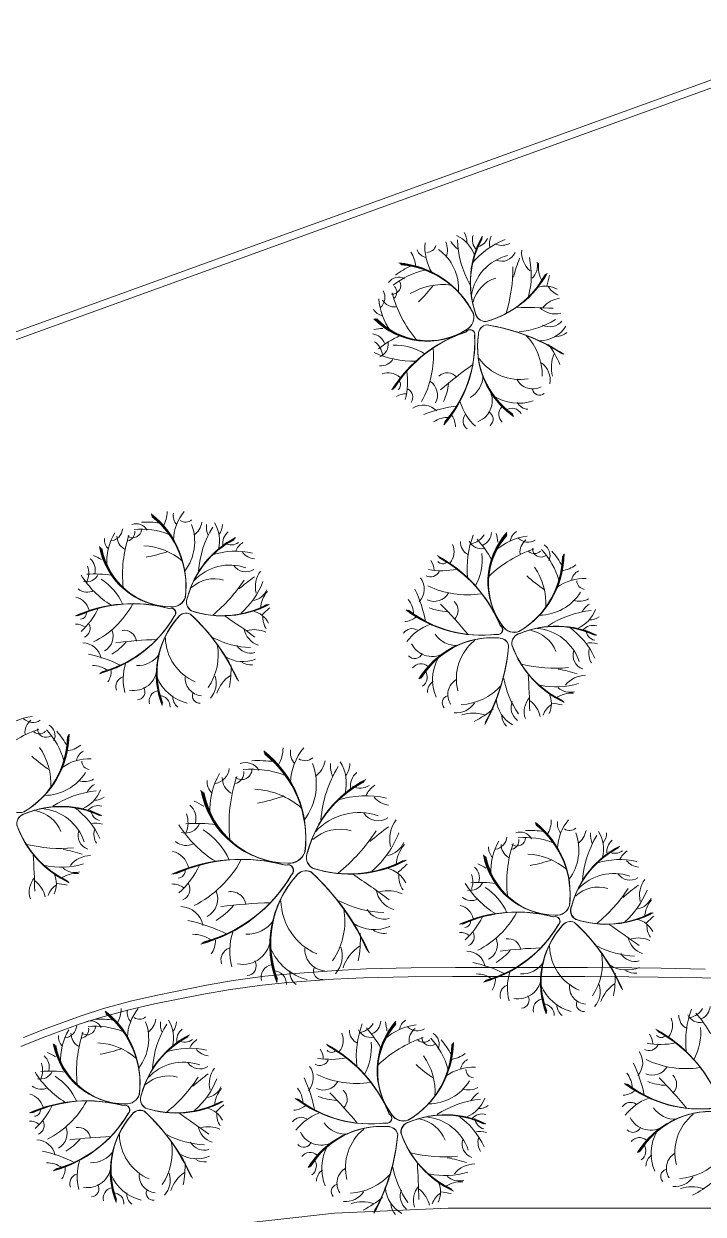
# Model space of a CAD drawing. Header units: metres. Extents: x -1097 to 1588, y -673 to 884.
# Drawn here: x 951.6 to 987.5, y 536.4 to 599.3 of the extents above; entities that cross this region are included whole.
import ezdxf

# ---------------------------------------------------------------- set-up
doc = ezdxf.new("R2010")
doc.units = ezdxf.units.M
for name, color, linetype, lineweight, plot in [('CRECIDA_Q2', 150, 'Continuous', 0, False), ('TERRENO', 188, 'Continuous', 0, False), ('VEGETACION', 85, 'Continuous', 0, False), ('VISTA LEJOS', 7, 'Continuous', 0, False)]:
    doc.layers.add(name, color=color, linetype=linetype, lineweight=lineweight, plot=plot)

msp = doc.modelspace()

# ---------------------------------------------------------------- linework, layer by layer
at = {"layer": 'CRECIDA_Q2'}
msp.add_lwpolyline([(920, 516.359), (926, 520.352), (932, 524.036), (938, 527.313), (944, 530.098), (950, 532.658), (956, 534.528), (962, 535.74), (968, 536.412), (974, 536.674), (980, 536.674), (986, 536.674), (992, 536.674)], dxfattribs=at)
at = {"layer": 'TERRENO'}
msp.add_lwpolyline([(951.391, 545.228), (952.581, 545.708), (954.482, 546.4), (955.615, 546.764), (957.113, 547.168), (958.476, 547.475), (961.068, 547.993), (962.489, 548.243), (964.159, 548.473), (965.522, 548.608), (967.942, 548.78), (969.535, 548.857), (971.897, 548.915), (974.239, 548.934), (978.905, 548.934), (981.238, 548.929), (983.571, 548.915), (985.126, 548.896), (987.459, 548.852), (988.755, 548.819)], dxfattribs=at)
at = {"layer": 'VEGETACION'}
for centre, radius, start, end in [((973.698, 586.49), 1.798, 19.37992, 65.0277), ((974.135, 587.816), 0.859, -4.3751, 32.8068), ((980.16, 585.655), 4.98, 150.73311, -161.41674), ((980.114, 585.632), 4.93, 150.73311, -161.41674), ((976.057, 587.895), 0.769, 162.63409, -136.29004), ((977.195, 587.684), 0.996, 155.92672, -168.10886), ((975.255, 587.469), 2.478, 173.7036, -148.3047), ((972.89, 587.708), 0.479, -91.56728, -13.25791), ((972.828, 587.348), 1.142, -18.71327, 22.75469), ((975.14, 588.34), 1.118, -152.03002, -122.6218), ((979.669, 588.059), 5.171, -178.1326, -150.76857), ((980.068, 585.61), 4.88, 150.73311, -161.41674), ((980.022, 585.587), 4.83, 150.73311, -161.41674), ((978.486, 584.046), 4.128, 110.7626, 140.84876), ((975.457, 588.189), 0.669, -85.90734, -20.27661), ((976.831, 588.53), 0.932, -107.81362, -62.31121), ((970.748, 586.392), 1.544, 3.18972, 33.36372), ((972.999, 587.626), 0.693, -156.82162, -102.78815), ((971.97, 585.294), 2.589, -3.53939, 53.77897), ((977.785, 584.562), 2.577, 104.3022, 170.90645), ((976.847, 587.519), 0.762, -113.01602, -23.05877), ((988.938, 582.732), 11.909, 159.4444, 164.44798), ((979.295, 587.267), 1.399, 176.66021, -133.08715), ((974.178, 586.029), 4.231, -15.51345, 12.5466), ((973.584, 582.44), 3.928, 101.82288, 129.17644), ((974.41, 581.636), 5.429, 115.83998, 126.04734), ((971.004, 581.841), 4.844, 26.48796, 85.26143), ((971.05, 581.857), 4.795, 26.48796, 85.26143), ((971.095, 581.872), 4.747, 26.48796, 85.26143), ((971.141, 581.888), 4.698, 26.48796, 85.26143), ((969.595, 586.361), 7.836, -17.46106, 0.7999), ((977.801, 586.529), 0.937, -45.97043, 10.82679), ((980.299, 586.464), 1.516, 172.95216, -149.54206), ((971.389, 585.275), 0.64, 60.48956, 145.85419), ((971.042, 585.467), 0.453, -93.33701, 31.2781), ((973.736, 582.144), 3.382, 82.68248, 120.78713), ((977.079, 584.149), 1.809, 107.81898, 165.05072), ((974.649, 588.508), 5.122, -74.6311, -28.75793), ((974.64, 588.56), 5.175, -74.6311, -28.75793), ((974.63, 588.613), 5.228, -74.6311, -28.75793), ((974.621, 588.665), 5.281, -74.6311, -28.75793), ((987.95, 583.574), 8.915, 164.22987, 167.915), ((969.935, 584.848), 0.725, -47.07267, 28.04072), ((977.317, 586.757), 6.494, -165.07502, -140.40397), ((970.827, 585.124), 0.464, -44.35928, 41.39243), ((965.864, 591.277), 9.361, -45.38062, -38.1227), ((979.156, 584.194), 1.25, 60.47929, 109.63062), ((980.251, 585.96), 1.079, -151.08004, -112.5106), ((973.513, 584.967), 3.177, -176.55209, -143.32478), ((971.193, 585.114), 0.776, -147.62855, -86.12687), ((977.238, 533.43), 50.894, 87.37064, 89.56824), ((979.669, 585.109), 1.136, -135.59869, -75.04524), ((980.132, 583.346), 1.474, 98.74651, 138.35503), ((970.674, 584.568), 0.707, -150.91313, -100.79183), ((972.874, 586.436), 3.908, -135.89857, -57.11055), ((972.901, 586.405), 3.869, -135.89857, -57.11055), ((972.928, 586.375), 3.83, -135.89857, -57.11055), ((972.954, 586.345), 3.791, -135.89857, -57.11055), ((974.617, 583.8), 0.75, -59.63164, 15.52669), ((974.627, 583.797), 0.742, -59.63164, 15.52669), ((974.636, 583.793), 0.735, -59.63164, 15.52669), ((974.645, 583.789), 0.727, -59.63164, 15.52669), ((975.999, 584.135), 0.563, -173.07958, -87.77066), ((975.994, 584.128), 0.557, -173.07958, -87.77066), ((975.99, 584.121), 0.551, -173.07958, -87.77066), ((975.985, 584.114), 0.546, -173.07958, -87.77066), ((977.253, 587.678), 4.686, -83.77089, -58.78549), ((970.876, 578.216), 5.002, 93.74707, 99.17852), ((977.239, 576.045), 7.338, 108.22782, 147.74131), ((977.222, 576.119), 7.265, 108.22782, 147.74131), ((977.205, 576.193), 7.191, 108.22782, 147.74131), ((977.188, 576.266), 7.118, 108.22782, 147.74131), ((975.161, 582.878), 0.257, -16.30228, 147.70988), ((975.165, 582.883), 0.255, -16.30228, 147.70988), ((975.168, 582.889), 0.252, -16.30228, 147.70988), ((975.172, 582.894), 0.249, -16.30228, 147.70988), ((976.118, 582.888), 0.513, 97.65772, 178.47229), ((976.124, 582.883), 0.518, 97.65772, 178.47229), ((976.13, 582.878), 0.523, 97.65772, 178.47229), ((976.136, 582.872), 0.529, 97.65772, 178.47229), ((974.416, 573.189), 10.337, 57.36511, 80.90644), ((974.404, 573.084), 10.444, 57.36511, 80.90644), ((974.393, 572.979), 10.55, 57.36511, 80.90644), ((974.381, 572.873), 10.657, 57.36511, 80.90644), ((978.799, 584.271), 1.729, -88.75849, -33.48916), ((979.377, 584.159), 0.864, -115.4216, -41.36819), ((969.924, 582.148), 0.769, 18.89409, 82.66036), ((969.514, 581.66), 1.034, 8.04425, 54.73826), ((974.056, 577.335), 6.075, 115.36749, 127.91335), ((970.152, 582.346), 0.683, -69.96954, 9.60955), ((968.849, 582.451), 6.568, -41.36733, 3.0982), ((968.916, 582.46), 6.503, -41.36733, 3.0982), ((968.983, 582.47), 6.437, -41.36733, 3.0982), ((969.05, 582.48), 6.371, -41.36733, 3.0982), ((979.977, 582.281), 4.415, 171.91302, -125.47822), ((980.023, 582.269), 4.461, 171.91302, -125.47822), ((980.068, 582.258), 4.506, 171.91302, -125.47822), ((980.114, 582.246), 4.552, 171.91302, -125.47822), ((975.91, 580.717), 3.076, -0.73013, 43.8737), ((979.707, 583.667), 0.893, -88.41127, -50.01718), ((972.163, 586.458), 4.982, -114.52649, -88.3348), ((971.167, 579.368), 2.961, 56.83519, 91.41252), ((968.382, 581.738), 4.849, -29.57381, 4.63339), ((975.345, 579.431), 4.936, 22.17273, 36.25265), ((981.411, 581.147), 1.939, 158.23174, -165.94746), ((970.46, 581.953), 0.727, -96.79827, -28.28529), ((988.998, 562.05), 23.615, 125.39643, 130.68296), ((977.785, 583.11), 2.603, -145.13952, -79.90939), ((978.232, 580.452), 1.176, -8.55486, 52.12792), ((970.831, 579.911), 0.949, 47.66431, 109.67674), ((967.925, 580.425), 3.935, -14.40926, 7.68701), ((973.968, 580.213), 0.645, 40.13622, 133.63443), ((974.484, 580.727), 1.364, -59.56021, -0.29488), ((978.473, 580.924), 0.921, -153.69784, -60.84301), ((971.165, 580.229), 0.323, -53.97883, 45.24656), ((971.627, 579.563), 0.504, -32.20893, 60.64064), ((972.559, 579.681), 0.883, -28.0192, 56.4509), ((970.93, 580.66), 3.124, -25.03593, -6.74346), ((975.128, 579.394), 1.211, -67.76377, 32.35032), ((978.843, 580.05), 0.376, -168.86426, -49.80253), ((971.733, 578.92), 0.824, 85.75241, 124.07988), ((977.196, 580.027), 2.646, -164.20761, -131.08209), ((977.728, 581.609), 2.362, -123.83206, -70.74145), ((978.259, 579.608), 0.676, -151.58373, -92.97242), ((972.68, 578.136), 1.01, 44.38432, 121.98981), ((975.295, 572.21), 6.938, 96.61603, 111.70482), ((973.314, 578.003), 1.079, -0.16462, 33.77667), ((975.342, 578.322), 0.546, 143.27716, -127.66104), ((975.966, 578.412), 0.424, -52.56574, 65.23488), ((977.241, 578.662), 0.557, 135.53373, -131.49231), ((977.377, 578.407), 0.575, 30.68693, 123.35956), ((974.024, 577.07), 1.434, 88.55271, 123.21343), ((958.022, 567.535), 5.429, 82.33941, 92.54677), ((955.295, 569.586), 4.844, -7.01261, 51.76086), ((955.342, 569.574), 4.795, -7.01261, 51.76086), ((955.388, 569.562), 4.747, -7.01261, 51.76086), ((955.435, 569.55), 4.698, -7.01261, 51.76086), ((957.593, 573.523), 1.544, -30.31086, -0.13685), ((960.151, 573.309), 0.693, 169.67781, -136.28872), ((961.946, 571.933), 2.478, 140.20303, 178.19473), ((960.106, 573.437), 0.479, -125.06785, -46.75849), ((959.855, 573.172), 1.142, -52.21385, -10.74588), ((959.113, 570.808), 3.177, 149.94734, -176.82535), ((956.063, 572.683), 0.725, -80.57325, -5.45985), ((957.328, 572.589), 0.453, -126.83758, -2.22247), ((956.959, 572.421), 0.464, -77.85985, 7.89186), ((957.511, 572.237), 0.64, 26.98899, 112.35361), ((957.777, 568.662), 3.928, 68.3223, 95.67587), ((958.006, 571.933), 2.589, -37.03996, 20.27839), ((965.953, 569.988), 5.171, 148.36683, 175.73086), ((962.331, 572.722), 1.118, 174.4694, -156.12237), ((960.108, 571.976), 1.798, -14.12065, 31.52713), ((961.203, 572.84), 0.859, -37.87568, -0.69377), ((962.849, 571.846), 0.769, 129.13352, -169.79062), ((975.022, 572.826), 1.034, -77.96685, -31.27285), ((975.537, 572.451), 0.769, -67.11701, -3.35075), ((980.02, 569.806), 3.908, 138.09032, -143.12166), ((979.992, 569.777), 3.869, 138.09032, -143.12166), ((979.963, 569.748), 3.83, 138.09032, -143.12166), ((971.681, 571.228), 5.002, 7.73596, 13.16741), ((978.004, 571.871), 0.707, 123.07576, 173.19706), ((959.39, 572.385), 3.908, -169.39915, -90.61113), ((956.525, 572.043), 0.707, 175.5863, -134.2924), ((957.259, 572.211), 0.776, 178.87088, -119.62745), ((963.272, 570.201), 6.494, 161.42441, -173.90455), ((957.741, 568.331), 3.382, 49.1819, 87.28655), ((964.882, 567.733), 4.83, 117.23254, 165.08268), ((964.933, 567.726), 4.88, 117.23254, 165.08268), ((964.984, 567.719), 4.93, 117.23254, 165.08268), ((965.035, 567.712), 4.98, 117.23254, 165.08268), ((962.512, 572.421), 0.669, -119.40791, -53.77718), ((963.682, 571.041), 0.996, 122.42615, 158.39057), ((973.37, 571.39), 0.949, -38.3468, 23.66563), ((975.381, 571.902), 0.727, 177.19062, -114.2964), ((979.993, 570.516), 4.982, 159.46241, -174.34591), ((975.752, 572.237), 0.683, -155.98064, -76.40156), ((971.023, 567.994), 6.075, 29.35638, 41.90224), ((979.935, 569.72), 3.791, 138.09032, -143.12166), ((978.6, 569.066), 3.177, 97.4368, 130.66411), ((978.232, 572.627), 0.725, -133.08378, -57.97038), ((978.585, 571.391), 0.776, 126.36034, -172.13798), ((978.759, 571.207), 0.64, -25.52155, 59.84308), ((953.187, 566.634), 5.002, 60.2465, 65.67795), ((959.396, 572.345), 3.869, -169.39915, -90.61113), ((959.401, 572.305), 3.83, -169.39915, -90.61113), ((959.407, 572.265), 3.791, -169.39915, -90.61113), ((956.216, 580.291), 9.361, -78.88119, -71.62327), ((962.751, 567.295), 4.128, 77.26203, 107.34819), ((963.846, 571.947), 0.932, -141.31419, -95.81178), ((969.959, 564.729), 7.338, 22.21671, 61.7302), ((970.031, 564.751), 7.265, 22.21671, 61.7302), ((970.103, 564.773), 7.191, 22.21671, 61.7302), ((970.176, 564.795), 7.118, 22.21671, 61.7302), ((972.851, 571.017), 2.961, -29.17592, 5.40141), ((980.65, 565.396), 6.494, 108.91387, 133.58492), ((975.363, 571.219), 4.698, -59.52315, -0.74968), ((975.344, 571.263), 4.747, -59.52315, -0.74968), ((975.325, 571.307), 4.795, -59.52315, -0.74968), ((975.306, 571.351), 4.844, -59.52315, -0.74968), ((978.569, 571.757), 0.464, -130.37039, -44.61868), ((978.926, 571.566), 0.453, -179.34812, -54.73301), ((976.084, 568.82), 3.928, 15.81177, 43.16533), ((975.339, 567.94), 5.429, 29.82887, 40.03623), ((953.952, 570.257), 1.034, -25.45632, 21.23769), ((954.563, 570.438), 0.769, -14.60648, 49.15979), ((962.452, 568.112), 2.577, 70.80163, 137.40588), ((963.301, 571.095), 0.762, -146.51659, -56.55935), ((973.68, 574.324), 3.935, -100.42037, -78.3241), ((972.444, 570.422), 0.824, -0.2587, 38.06877), ((973.71, 571.079), 0.323, -139.98994, -40.76454), ((975.799, 568.647), 3.382, -3.32863, 34.77602), ((979.829, 571.924), 1.544, -82.82139, -52.64739), ((958.81, 572.796), 4.982, -148.02706, -121.83538), ((954.863, 570.478), 0.683, -103.47011, -23.89102), ((955.353, 564.144), 6.075, 81.86691, 94.41278), ((954.066, 567.433), 2.961, 23.33462, 57.91194), ((961.634, 568.158), 1.809, 74.31841, 131.55014), ((956.614, 574.133), 7.836, -50.96163, -32.70067), ((970.742, 560.43), 11.909, 125.94383, 130.94741), ((960.253, 571.326), 4.231, -49.01403, -20.95397), ((965.203, 569.534), 1.399, 143.15964, -166.58772), ((971.727, 569.422), 1.01, -41.62679, 35.9787), ((973.077, 570.571), 0.504, -118.22004, -25.37047), ((984.362, 577.136), 9.361, -131.39173, -124.13381), ((981.217, 567.502), 2.478, 87.69249, 125.68419), ((981.216, 569.764), 0.693, 117.16728, 171.20074), ((981.29, 569.878), 0.479, -177.57839, -99.26902), ((954.903, 569.98), 0.727, -130.29884, -61.78587), ((963.55, 569.743), 0.937, -79.471, -22.67378), ((965.597, 568.311), 1.516, 139.45159, 176.95737), ((965.997, 566.401), 6.938, 10.60493, 25.69371), ((973.259, 569.65), 0.883, -114.03031, -29.56021), ((975.021, 573.961), 4.849, -115.58492, -81.37772), ((978.819, 570.629), 2.589, -89.5505, -32.23214), ((957.295, 561.312), 7.338, 74.72725, 114.24073), ((954.085, 568.072), 0.949, 14.16374, 76.17617), ((957.321, 561.383), 7.265, 74.72725, 114.24073), ((957.348, 561.454), 7.191, 74.72725, 114.24073), ((957.375, 561.524), 7.118, 74.72725, 114.24073), ((953.051, 570.947), 4.849, -63.07438, -28.86719), ((959.389, 569.226), 0.75, -93.13221, -17.97388), ((959.395, 569.217), 0.742, -93.13221, -17.97388), ((959.401, 569.209), 0.735, -93.13221, -17.97388), ((959.406, 569.201), 0.727, -93.13221, -17.97388), ((960.703, 568.732), 0.546, 153.41984, -121.27123), ((960.711, 568.736), 0.551, 153.41984, -121.27123), ((960.718, 568.739), 0.557, 153.41984, -121.27123), ((960.726, 568.743), 0.563, 153.41984, -121.27123), ((962.014, 573.133), 5.122, -108.13167, -62.2585), ((962.035, 573.182), 5.175, -108.13167, -62.2585), ((962.056, 573.231), 5.228, -108.13167, -62.2585), ((962.077, 573.28), 5.281, -108.13167, -62.2585), ((970.757, 568.007), 1.434, 2.5416, 37.20232), ((956.815, 552.025), 23.615, 39.38532, 44.67185), ((973.889, 568.281), 0.645, -45.87489, 47.62332), ((980.927, 569.916), 1.142, -104.72438, -63.25642), ((982.077, 567.677), 1.118, 121.95887, 151.36709), ((954.539, 568.153), 0.323, -87.47941, 11.74599), ((951.946, 570.104), 3.935, -47.90984, -25.81356), ((953.834, 571.284), 6.568, -74.86791, -30.40238), ((953.895, 571.255), 6.503, -74.86791, -30.40238), ((953.956, 571.226), 6.437, -74.86791, -30.40238), ((954.017, 571.197), 6.371, -74.86791, -30.40238), ((963.115, 564.896), 4.552, 138.41245, -158.97879), ((963.083, 564.93), 4.506, 138.41245, -158.97879), ((963.052, 564.965), 4.461, 138.41245, -158.97879), ((963.02, 565), 4.415, 138.41245, -158.97879), ((959.333, 568.156), 0.257, -49.80286, 114.20931), ((959.339, 568.159), 0.255, -49.80286, 114.20931), ((959.346, 568.161), 0.252, -49.80286, 114.20931), ((959.352, 568.163), 0.249, -49.80286, 114.20931), ((960.143, 567.613), 0.529, 64.15715, 144.97171), ((960.141, 567.621), 0.523, 64.15715, 144.97171), ((960.139, 567.629), 0.518, 64.15715, 144.97171), ((960.138, 567.637), 0.513, 64.15715, 144.97171), ((953.365, 560.488), 10.337, 23.86454, 47.40587), ((953.297, 560.407), 10.444, 23.86454, 47.40587), ((953.229, 560.325), 10.55, 23.86454, 47.40587), ((953.161, 560.244), 10.657, 23.86454, 47.40587), ((933.773, 525.776), 50.894, 53.87007, 56.06767), ((963.391, 567.048), 1.25, 26.97872, 76.13005), ((970.383, 561.678), 8.915, 130.7293, 134.41442), ((965.28, 567.917), 1.079, 175.41939, -146.01117), ((971.639, 568.78), 1.079, -86.17573, -52.23443), ((975.765, 573.544), 6.568, -127.37844, -82.91291), ((975.779, 573.478), 6.503, -127.37844, -82.91291), ((975.793, 573.412), 6.437, -127.37844, -82.91291), ((975.808, 573.346), 6.371, -127.37844, -82.91291), ((974.124, 571.343), 3.124, -111.04704, -92.75457), ((982.112, 563.14), 5.171, 95.85629, 123.22032), ((980.132, 568.987), 1.798, -66.63119, -20.98341), ((981.485, 568.644), 0.859, -90.38621, -53.2043), ((954.29, 566.748), 0.824, 52.25184, 90.5793), ((954.557, 567.342), 0.504, -65.70951, 27.14006), ((955.399, 566.926), 0.883, -61.51977, 22.95033), ((964.324, 567.528), 1.136, -169.09926, -108.54581), ((963.737, 565.803), 1.474, 65.24594, 104.85446), ((972.098, 566.78), 0.546, 57.26605, 146.32785), ((973.927, 565.049), 2.646, 109.78128, 142.9068), ((976.63, 567.277), 0.257, -102.31339, 61.69877), ((976.636, 567.274), 0.255, -102.31339, 61.69877), ((976.641, 567.27), 0.252, -102.31339, 61.69877), ((976.647, 567.267), 0.249, -102.31339, 61.69877), ((977.513, 567.883), 0.75, -145.64274, -70.48442), ((977.509, 567.874), 0.742, -145.64274, -70.48442), ((977.506, 567.864), 0.735, -145.64274, -70.48442), ((977.503, 567.855), 0.727, -145.64274, -70.48442), ((979.671, 562.616), 4.83, 64.72201, 112.57215), ((979.697, 562.572), 4.88, 64.72201, 112.57215), ((979.722, 562.527), 4.93, 64.72201, 112.57215), ((979.748, 562.483), 4.98, 64.72201, 112.57215), ((978.493, 564.776), 2.577, 18.29109, 84.89534), ((978.026, 564.041), 4.128, 24.75149, 54.83765), ((981.697, 566.733), 0.769, 76.62298, 137.69885), ((981.949, 567.351), 0.669, -171.91844, -106.28771), ((954.582, 568.642), 3.124, -58.5365, -40.24403), ((959.376, 543.151), 23.615, 91.89585, 97.18239), ((956.868, 566.593), 0.645, 6.63564, 100.13385), ((961.649, 566.901), 2.603, -178.6401, -113.40996), ((963.727, 571.005), 4.686, -117.27146, -92.28607), ((976.344, 562.292), 4.552, 85.90191, 148.51067), ((976.353, 562.338), 4.506, 85.90191, 148.51067), ((976.361, 562.385), 4.461, 85.90191, 148.51067), ((976.37, 562.431), 4.415, 85.90191, 148.51067), ((974.437, 567.803), 1.364, -145.57132, -86.30599), ((977.044, 564.676), 2.603, 128.84937, -165.92049), ((976.692, 566.304), 0.529, 11.64661, 92.46118), ((976.697, 566.31), 0.523, 11.64661, 92.46118), ((976.702, 566.317), 0.518, 11.64661, 92.46118), ((976.707, 566.323), 0.513, 11.64661, 92.46118), ((977.92, 566.541), 0.546, 100.90931, -173.78177), ((977.928, 566.537), 0.551, 100.90931, -173.78177), ((977.935, 566.533), 0.557, 100.90931, -173.78177), ((977.943, 566.529), 0.563, 100.90931, -173.78177), ((978.031, 565.453), 1.809, 21.80787, 79.03961), ((954.647, 565.572), 1.01, 10.88374, 88.48923), ((958.766, 565.941), 3.076, -34.2307, 10.37313), ((963.556, 566.897), 0.864, -148.92217, -74.86876), ((972.231, 566.163), 0.424, -138.57685, -20.77623), ((973.153, 567.067), 1.211, -153.77487, -53.66079), ((966.595, 567.359), 10.657, -28.646, -5.10467), ((966.701, 567.355), 10.55, -28.646, -5.10467), ((966.807, 567.35), 10.444, -28.646, -5.10467), ((966.913, 567.346), 10.337, -28.646, -5.10467), ((982.21, 568.18), 5.122, -160.64221, -114.76904), ((982.262, 568.192), 5.175, -160.64221, -114.76904), ((982.314, 568.205), 5.228, -160.64221, -114.76904), ((982.366, 568.218), 5.281, -160.64221, -114.76904), ((981.377, 565.918), 0.762, 160.97287, -109.06988), ((981.566, 565.582), 0.996, 69.91561, 105.88004), ((982.384, 566.004), 0.932, 166.17527, -148.32231), ((953.557, 559.186), 6.938, 63.11546, 78.20425), ((955.18, 563.94), 1.434, 55.05214, 89.71285), ((959.457, 564.656), 2.646, 162.29182, -164.58266), ((957.582, 566.736), 1.364, -93.06078, -33.79545), ((963.136, 567.31), 1.729, -122.25906, -66.98973), ((957.584, 565.18), 4.936, -11.32784, 2.75208), ((963.56, 566.305), 0.893, -121.91184, -83.51776), ((972.569, 564.909), 0.557, 49.52262, 142.49658), ((975.543, 564.628), 2.362, 150.15684, -156.75256), ((979.717, 573.072), 7.836, -103.47217, -85.21121), ((955.103, 565.111), 1.079, -33.66519, 0.2761), ((956.97, 564.258), 0.546, 109.77659, -161.16161), ((957.384, 565.269), 1.211, -101.26434, -1.15026), ((960.774, 565.681), 2.362, -157.33263, -104.24202), ((961.017, 564.699), 0.921, 172.80158, -94.34358), ((960.556, 564.438), 1.176, -42.05543, 18.62735), ((963.59, 563.263), 1.939, 124.73116, 160.55197), ((972.324, 564.755), 0.575, -55.32418, 37.34845), ((927.447, 561.765), 50.894, 1.35953, 3.55713), ((977.443, 553.523), 11.909, 73.43329, 78.43687), ((981.296, 563.459), 1.399, 90.6491, 140.90175), ((957.54, 563.988), 0.424, -86.06631, 31.73431), ((973.584, 563.959), 0.676, 122.40516, -178.98353), ((974.911, 563.837), 0.921, 120.29105, -146.85412), ((974.527, 566.379), 3.076, -86.74123, -42.13741), ((981.564, 565.524), 4.686, -169.782, -144.7966), ((979.705, 568.477), 4.231, -101.52456, -73.46451), ((980.456, 564.897), 0.937, -131.98154, -75.18432), ((958.741, 563.493), 0.557, 102.03316, -164.99288), ((958.714, 563.205), 0.575, -2.81364, 89.85899), ((960.112, 563.72), 0.676, 174.9157, -126.47299), ((960.843, 563.766), 0.376, 157.63517, -83.3031), ((974.065, 563.408), 0.376, 105.12463, -135.81364), ((978.273, 563.745), 1.729, -174.76959, -119.50027), ((978.201, 563.16), 0.864, 158.56729, -127.3793), ((979.169, 562.935), 1.136, 138.3902, -161.05635), ((977.443, 562.35), 1.474, 12.7354, 52.34392), ((978.221, 563.383), 1.25, -25.53182, 23.61951), ((980.564, 562.401), 1.516, 86.94105, 124.44683), ((974.424, 564.044), 1.176, -94.56596, -33.88319), ((975.338, 560.922), 1.939, 72.22063, 108.04144), ((973.204, 566.854), 4.936, -63.83838, -49.75845), ((980.059, 562.413), 1.079, 122.90885, 161.4783), ((978.215, 554.567), 8.915, 78.21876, 81.90389), ((952.404, 559.532), 3.177, 97.4368, 130.66411), ((952.037, 563.093), 0.725, -133.08378, -57.97038), ((952.39, 561.857), 0.776, 126.36034, -172.13798), ((952.564, 561.673), 0.64, -25.52155, 59.84308), ((977.733, 562.797), 0.893, -174.42238, -136.02829), ((954.454, 555.862), 6.494, 108.91387, 133.58492), ((949.168, 561.684), 4.698, -59.52315, -0.74968), ((949.149, 561.729), 4.747, -59.52315, -0.74968), ((949.13, 561.773), 4.795, -59.52315, -0.74968), ((949.111, 561.817), 4.844, -59.52315, -0.74968), ((952.374, 562.223), 0.464, -130.37039, -44.61868), ((952.731, 562.032), 0.453, -179.34812, -54.73301), ((949.889, 559.286), 3.928, 15.81177, 43.16533), ((949.143, 558.406), 5.429, 29.82887, 40.03623), ((949.604, 559.113), 3.382, -3.32863, 34.77602), ((953.634, 562.39), 1.544, -82.82139, -52.64739), ((963.399, 561.026), 1.869, -30.31086, -0.13685), ((968.668, 559.102), 3, 140.20303, 178.19473), ((958.167, 567.602), 9.361, -131.39173, -124.13381), ((955.022, 557.968), 2.478, 87.69249, 125.68419), ((955.021, 560.23), 0.693, 117.16728, 171.20074), ((963.918, 553.779), 6.571, 82.33941, 92.54677), ((960.618, 556.261), 5.862, -7.01261, 51.76086), ((960.675, 556.246), 5.803, -7.01261, 51.76086), ((960.731, 556.232), 5.745, -7.01261, 51.76086), ((960.787, 556.218), 5.686, -7.01261, 51.76086), ((966.495, 560.767), 0.839, 169.67781, -136.28872), ((966.441, 560.922), 0.58, -125.06785, -46.75849), ((966.137, 560.601), 1.382, -52.21385, -10.74588), ((952.623, 561.094), 2.589, -89.5505, -32.23214), ((955.095, 560.344), 0.479, -177.57839, -99.26902), ((961.548, 560.01), 0.878, -80.57325, -5.45985), ((963.078, 559.895), 0.548, -126.83758, -2.22247), ((962.632, 559.693), 0.561, -77.85985, 7.89186), ((963.3, 559.47), 0.775, 26.98899, 112.35361), ((963.622, 555.143), 4.754, 68.3223, 95.67587), ((963.899, 559.101), 3.133, -37.03996, 20.27839), ((973.516, 556.748), 6.258, 148.36683, 175.73086), ((969.133, 560.057), 1.353, 174.4694, -156.12237), ((966.443, 559.153), 2.176, -14.12065, 31.52713), ((967.769, 560.2), 1.04, -37.87568, -0.69377), ((969.761, 558.996), 0.93, 129.13352, -169.79062), ((954.732, 560.382), 1.142, -104.72438, -63.25642), ((955.882, 558.143), 1.118, 121.95887, 151.36709), ((962.106, 559.235), 0.855, 175.5863, -134.2924), ((965.238, 557.74), 3.845, 149.94734, -176.82535), ((962.995, 559.438), 0.939, 178.87088, -119.62745), ((970.272, 557.006), 7.859, 161.42441, -173.90455), ((972.221, 554.018), 5.846, 117.23254, 165.08268), ((972.283, 554.01), 5.906, 117.23254, 165.08268), ((972.344, 554.002), 5.967, 117.23254, 165.08268), ((972.406, 553.994), 6.027, 117.23254, 165.08268), ((955.917, 553.606), 5.171, 95.85629, 123.22032), ((953.937, 559.453), 1.798, -66.63119, -20.98341), ((965.574, 559.649), 4.73, -169.39915, -90.61113), ((965.581, 559.601), 4.683, -169.39915, -90.61113), ((965.588, 559.552), 4.635, -169.39915, -90.61113), ((965.595, 559.504), 4.588, -169.39915, -90.61113), ((963.578, 554.742), 4.093, 49.1819, 87.28655), ((961.733, 569.217), 11.329, -78.88119, -71.62327), ((969.641, 553.488), 4.996, 77.26203, 107.34819), ((969.352, 559.693), 0.81, -119.40791, -53.77718), ((970.769, 558.022), 1.206, 122.42615, 158.39057), ((951.317, 558.349), 0.75, -145.64274, -70.48442), ((951.314, 558.34), 0.742, -145.64274, -70.48442), ((951.311, 558.33), 0.735, -145.64274, -70.48442), ((953.476, 553.082), 4.83, 64.72201, 112.57215), ((953.502, 553.038), 4.88, 64.72201, 112.57215), ((953.527, 552.993), 4.93, 64.72201, 112.57215), ((953.553, 552.949), 4.98, 64.72201, 112.57215), ((952.298, 555.242), 2.577, 18.29109, 84.89534), ((951.831, 554.507), 4.128, 24.75149, 54.83765), ((955.502, 557.198), 0.769, 76.62298, 137.69885), ((955.29, 559.11), 0.859, -90.38621, -53.2043), ((959.732, 557.292), 0.931, -14.60648, 49.15979), ((958.067, 552.689), 6.054, 60.2465, 65.67795), ((970.967, 559.119), 1.128, -141.31419, -95.81178), ((951.725, 557.007), 0.546, 100.90931, -173.78177), ((951.733, 557.003), 0.551, 100.90931, -173.78177), ((951.74, 556.999), 0.557, 100.90931, -173.78177), ((951.748, 556.995), 0.563, 100.90931, -173.78177), ((951.836, 555.918), 1.809, 21.80787, 79.03961), ((955.753, 557.817), 0.669, -171.91844, -106.28771), ((958.992, 557.074), 1.251, -25.45632, 21.23769), ((969.28, 554.478), 3.119, 70.80163, 137.40588), ((970.308, 558.088), 0.922, -146.51659, -56.55935), ((972.609, 556.199), 1.693, 143.15964, -166.58772), ((977.922, 557.213), 1.544, -30.31086, -0.13685), ((982.276, 555.623), 2.478, 140.20303, 178.19473), ((956.015, 558.645), 5.122, -160.64221, -114.76904), ((956.067, 558.658), 5.175, -160.64221, -114.76904), ((956.119, 558.671), 5.228, -160.64221, -114.76904), ((956.171, 558.684), 5.281, -160.64221, -114.76904), ((955.182, 556.383), 0.762, 160.97287, -109.06988), ((955.371, 556.048), 0.996, 69.91561, 105.88004), ((956.189, 556.47), 0.932, 166.17527, -148.32231), ((964.872, 560.146), 6.03, -148.02706, -121.83538), ((960.096, 557.341), 0.827, -103.47011, -23.89102), ((960.688, 549.675), 7.353, 81.86691, 94.41278), ((959.131, 553.656), 3.584, 23.33462, 57.91194), ((968.29, 554.533), 2.189, 74.31841, 131.55014), ((962.215, 561.764), 9.484, -50.96163, -32.70067), ((979.313, 545.181), 14.413, 125.94383, 130.94741), ((977.84, 555.928), 0.64, 26.98899, 112.35361), ((978.351, 551.225), 5.429, 82.33941, 92.54677), ((975.624, 553.276), 4.844, -7.01261, 51.76086), ((975.671, 553.264), 4.795, -7.01261, 51.76086), ((975.717, 553.252), 4.747, -7.01261, 51.76086), ((975.764, 553.24), 4.698, -7.01261, 51.76086), ((980.48, 556.999), 0.693, 169.67781, -136.28872), ((980.435, 557.128), 0.479, -125.06785, -46.75849), ((980.184, 556.862), 1.142, -52.21385, -10.74588), ((980.437, 555.666), 1.798, -14.12065, 31.52713), ((960.144, 556.738), 0.88, -130.29884, -61.78587), ((966.618, 558.367), 5.12, -49.01403, -20.95397), ((970.609, 556.452), 1.134, -79.471, -22.67378), ((979.442, 554.498), 3.177, 149.94734, -176.82535), ((976.392, 556.374), 0.725, -80.57325, -5.45985), ((983.601, 553.891), 6.494, 161.42441, -173.90455), ((977.657, 556.279), 0.453, -126.83758, -2.22247), ((977.288, 556.112), 0.464, -77.85985, 7.89186), ((978.106, 552.352), 3.928, 68.3223, 95.67587), ((978.335, 555.623), 2.589, -37.03996, 20.27839), ((986.282, 553.679), 5.171, 148.36683, 175.73086), ((982.66, 556.412), 1.118, 174.4694, -156.12237), ((981.533, 556.531), 0.859, -37.87568, -0.69377), ((983.179, 555.536), 0.769, 129.13352, -169.79062), ((953.522, 563.538), 7.836, -103.47217, -85.21121), ((901.252, 552.231), 50.894, 1.35953, 3.55713), ((951.248, 543.989), 11.909, 73.43329, 78.43687), ((955.101, 553.924), 1.399, 90.6491, 140.90175), ((959.154, 554.43), 1.149, 14.16374, 76.17617), ((965.573, 555.825), 0.907, -93.13221, -17.97388), ((965.58, 555.815), 0.898, -93.13221, -17.97388), ((965.587, 555.805), 0.889, -93.13221, -17.97388), ((965.594, 555.795), 0.88, -93.13221, -17.97388), ((967.163, 555.228), 0.66, 153.41984, -121.27123), ((967.172, 555.232), 0.667, 153.41984, -121.27123), ((967.182, 555.236), 0.674, 153.41984, -121.27123), ((967.191, 555.241), 0.681, 153.41984, -121.27123), ((973.086, 554.718), 1.835, 139.45159, 176.95737), ((979.719, 556.076), 3.908, -169.39915, -90.61113), ((979.725, 556.036), 3.869, -169.39915, -90.61113), ((979.731, 555.996), 3.83, -169.39915, -90.61113), ((976.854, 555.733), 0.707, 175.5863, -134.2924), ((977.588, 555.902), 0.776, 178.87088, -119.62745), ((978.07, 552.021), 3.382, 49.1819, 87.28655), ((985.212, 551.423), 4.83, 117.23254, 165.08268), ((985.263, 551.416), 4.88, 117.23254, 165.08268), ((985.313, 551.41), 4.93, 117.23254, 165.08268), ((985.364, 551.403), 4.98, 117.23254, 165.08268), ((982.841, 556.112), 0.669, -119.40791, -53.77718), ((984.012, 554.731), 0.996, 122.42615, 158.39057), ((953.51, 558.943), 4.231, -101.52456, -73.46451), ((954.261, 555.363), 0.937, -131.98154, -75.18432), ((963.038, 546.248), 8.881, 74.72725, 114.24073), ((963.071, 546.333), 8.792, 74.72725, 114.24073), ((963.103, 546.419), 8.703, 74.72725, 114.24073), ((963.135, 546.505), 8.615, 74.72725, 114.24073), ((956.565, 556.889), 4.762, -47.90984, -25.81356), ((957.903, 557.909), 5.869, -63.07438, -28.86719), ((965.505, 554.531), 0.311, -49.80286, 114.20931), ((965.513, 554.534), 0.308, -49.80286, 114.20931), ((965.52, 554.537), 0.305, -49.80286, 114.20931), ((965.528, 554.54), 0.302, -49.80286, 114.20931), ((968.749, 560.555), 6.199, -108.13167, -62.2585), ((968.775, 560.614), 6.263, -108.13167, -62.2585), ((968.801, 560.673), 6.327, -108.13167, -62.2585), ((968.827, 560.732), 6.391, -108.13167, -62.2585), ((978.878, 546.691), 10.79, 130.7293, 134.41442), ((974.892, 554.128), 0.769, -14.60648, 49.15979), ((973.516, 550.324), 5.002, 60.2465, 65.67795), ((979.736, 555.956), 3.791, -169.39915, -90.61113), ((976.546, 563.982), 9.361, -78.88119, -71.62327), ((983.08, 550.985), 4.128, 77.26203, 107.34819), ((984.175, 555.638), 0.932, -141.31419, -95.81178), ((952.974, 553.401), 1.136, 138.3902, -161.05635), ((952.026, 553.849), 1.25, -25.53182, 23.61951), ((954.369, 552.867), 1.516, 86.94105, 124.44683), ((959.703, 554.527), 0.39, -87.47941, 11.74599), ((958.85, 558.317), 7.95, -74.86791, -30.40238), ((958.924, 558.281), 7.87, -74.86791, -30.40238), ((958.998, 558.246), 7.791, -74.86791, -30.40238), ((959.072, 558.211), 7.711, -74.86791, -30.40238), ((970.082, 550.585), 5.509, 138.41245, -158.97879), ((970.044, 550.627), 5.454, 138.41245, -158.97879), ((970.006, 550.669), 5.399, 138.41245, -158.97879), ((969.967, 550.712), 5.344, 138.41245, -158.97879), ((966.486, 553.874), 0.64, 64.15715, 144.97171), ((966.483, 553.883), 0.634, 64.15715, 144.97171), ((966.481, 553.893), 0.627, 64.15715, 144.97171), ((966.479, 553.902), 0.621, 64.15715, 144.97171), ((958.282, 545.251), 12.511, 23.86454, 47.40587), ((958.2, 545.152), 12.64, 23.86454, 47.40587), ((958.118, 545.054), 12.769, 23.86454, 47.40587), ((958.036, 544.955), 12.898, 23.86454, 47.40587), ((934.571, 503.241), 61.595, 53.87007, 56.06767), ((970.417, 553.19), 1.513, 26.97872, 76.13005), ((972.702, 554.241), 1.306, 175.41939, -146.01117), ((974.281, 553.948), 1.034, -25.45632, 21.23769), ((982.781, 551.803), 2.577, 70.80163, 137.40588), ((983.631, 554.786), 0.762, -146.51659, -56.55935), ((985.532, 553.225), 1.399, 143.15964, -166.58772), ((951.248, 552.816), 1.474, 12.7354, 52.34392), ((953.864, 552.879), 1.079, 122.90885, 161.4783), ((952.02, 545.033), 8.915, 78.21876, 81.90389), ((959.402, 552.827), 0.997, 52.25184, 90.5793), ((959.725, 553.546), 0.61, -65.70951, 27.14006), ((960.744, 553.042), 1.069, -61.51977, 22.95033), ((962.522, 552.639), 0.78, 6.63564, 100.13385), ((971.545, 553.771), 1.374, -169.09926, -108.54581), ((970.835, 551.682), 1.784, 65.24594, 104.85446), ((979.139, 556.486), 4.982, -148.02706, -121.83538), ((975.193, 554.168), 0.683, -103.47011, -23.89102), ((975.682, 547.834), 6.075, 81.86691, 94.41278), ((974.395, 551.124), 2.961, 23.33462, 57.91194), ((981.963, 551.848), 1.809, 74.31841, 131.55014), ((976.944, 557.823), 7.836, -50.96163, -32.70067), ((991.071, 544.121), 11.909, 125.94383, 130.94741), ((980.582, 555.017), 4.231, -49.01403, -20.95397), ((965.557, 524.268), 28.581, 91.89585, 97.18239), ((968.308, 553.012), 3.15, -178.6401, -113.40996), ((970.823, 557.978), 5.671, -117.27146, -92.28607), ((975.232, 553.67), 0.727, -130.29884, -61.78587), ((983.879, 553.434), 0.937, -79.471, -22.67378), ((985.926, 552.001), 1.516, 139.45159, 176.95737), ((959.834, 551.403), 1.222, 10.88374, 88.48923), ((959.755, 555.119), 3.781, -58.5365, -40.24403), ((964.819, 551.85), 3.722, -34.2307, 10.37313), ((970.616, 553.008), 1.045, -148.92217, -74.86876), ((977.624, 545.002), 7.338, 74.72725, 114.24073), ((974.415, 551.763), 0.949, 14.16374, 76.17617), ((977.651, 545.073), 7.265, 74.72725, 114.24073), ((977.677, 545.144), 7.191, 74.72725, 114.24073), ((977.704, 545.215), 7.118, 74.72725, 114.24073), ((973.38, 554.638), 4.849, -63.07438, -28.86719), ((979.719, 552.916), 0.75, -93.13221, -17.97388), ((979.724, 552.908), 0.742, -93.13221, -17.97388), ((979.73, 552.899), 0.735, -93.13221, -17.97388), ((979.736, 552.891), 0.727, -93.13221, -17.97388), ((981.032, 552.422), 0.546, 153.41984, -121.27123), ((981.04, 552.426), 0.551, 153.41984, -121.27123), ((981.048, 552.429), 0.557, 153.41984, -121.27123), ((981.055, 552.433), 0.563, 153.41984, -121.27123), ((982.343, 556.824), 5.122, -108.13167, -62.2585), ((982.364, 556.873), 5.175, -108.13167, -62.2585), ((982.385, 556.922), 5.228, -108.13167, -62.2585), ((982.407, 556.971), 5.281, -108.13167, -62.2585), ((958.515, 543.675), 8.396, 63.11546, 78.20425), ((963.386, 552.813), 1.651, -93.06078, -33.79545), ((970.108, 553.507), 2.092, -122.25906, -66.98973), ((974.869, 551.843), 0.323, -87.47941, 11.74599), ((972.275, 553.795), 3.935, -47.90984, -25.81356), ((974.163, 554.975), 6.568, -74.86791, -30.40238), ((974.224, 554.946), 6.503, -74.86791, -30.40238), ((974.286, 554.917), 6.437, -74.86791, -30.40238), ((974.347, 554.888), 6.371, -74.86791, -30.40238), ((983.444, 548.586), 4.552, 138.41245, -158.97879), ((983.413, 548.621), 4.506, 138.41245, -158.97879), ((983.381, 548.656), 4.461, 138.41245, -158.97879), ((983.349, 548.691), 4.415, 138.41245, -158.97879), ((979.663, 551.847), 0.257, -49.80286, 114.20931), ((979.669, 551.849), 0.255, -49.80286, 114.20931), ((979.675, 551.852), 0.252, -49.80286, 114.20931), ((979.681, 551.854), 0.249, -49.80286, 114.20931), ((980.473, 551.304), 0.529, 64.15715, 144.97171), ((980.471, 551.312), 0.523, 64.15715, 144.97171), ((980.469, 551.319), 0.518, 64.15715, 144.97171), ((980.467, 551.327), 0.513, 64.15715, 144.97171), ((973.694, 544.179), 10.337, 23.86454, 47.40587), ((973.626, 544.097), 10.444, 23.86454, 47.40587), ((973.558, 544.016), 10.55, 23.86454, 47.40587), ((973.49, 543.934), 10.657, 23.86454, 47.40587), ((954.103, 509.467), 50.894, 53.87007, 56.06767), ((983.721, 550.739), 1.25, 26.97872, 76.13005), ((990.712, 545.369), 8.915, 130.7293, 134.41442), ((985.609, 551.607), 1.079, 175.41939, -146.01117), ((960.478, 549.429), 1.735, 55.05214, 89.71285), ((965.655, 550.294), 3.202, 162.29182, -164.58266), ((963.146, 551.037), 1.466, -101.26434, -1.15026), ((963.389, 550.929), 5.974, -11.32784, 2.75208), ((970.621, 552.29), 1.081, -121.91184, -83.51776), ((974.62, 550.439), 0.824, 52.25184, 90.5793), ((974.886, 551.033), 0.504, -65.70951, 27.14006), ((975.728, 550.617), 0.883, -61.51977, 22.95033), ((977.198, 550.283), 0.645, 6.63564, 100.13385), ((984.653, 551.219), 1.136, -169.09926, -108.54581), ((984.067, 549.493), 1.474, 65.24594, 104.85446), ((960.386, 550.845), 1.306, -33.66519, 0.2761), ((962.645, 549.813), 0.66, 109.77659, -161.16161), ((967.249, 551.536), 2.858, -157.33263, -104.24202), ((967.543, 550.346), 1.115, 172.80158, -94.34358), ((966.985, 550.031), 1.423, -42.05543, 18.62735), ((970.657, 548.609), 2.347, 124.73116, 160.55197), ((974.977, 549.262), 1.01, 10.88374, 88.48923), ((974.911, 552.333), 3.124, -58.5365, -40.24403), ((979.705, 526.841), 23.615, 91.89585, 97.18239), ((981.979, 550.592), 2.603, -178.6401, -113.40996), ((984.056, 554.695), 4.686, -117.27146, -92.28607), ((963.335, 549.486), 0.513, -86.06631, 31.73431), ((973.887, 542.877), 6.938, 63.11546, 78.20425), ((977.911, 550.427), 1.364, -93.06078, -33.79545), ((979.095, 549.631), 3.076, -34.2307, 10.37313), ((983.885, 550.588), 0.864, -148.92217, -74.86876), ((964.788, 548.888), 0.675, 102.03316, -164.99288), ((964.756, 548.538), 0.696, -2.81364, 89.85899), ((966.448, 549.162), 0.818, 174.9157, -126.47299), ((967.332, 549.218), 0.456, 157.63517, -83.3031), ((975.509, 547.631), 1.434, 55.05214, 89.71285), ((979.786, 548.346), 2.646, 162.29182, -164.58266), ((983.465, 551.001), 1.729, -122.25906, -66.98973), ((977.913, 548.871), 4.936, -11.32784, 2.75208), ((983.889, 549.995), 0.893, -121.91184, -83.51776), ((975.432, 548.801), 1.079, -33.66519, 0.2761), ((977.299, 547.948), 0.546, 109.77659, -161.16161), ((977.713, 548.96), 1.211, -101.26434, -1.15026), ((981.103, 549.372), 2.362, -157.33263, -104.24202), ((981.346, 548.389), 0.921, 172.80158, -94.34358), ((980.885, 548.129), 1.176, -42.05543, 18.62735), ((983.919, 546.954), 1.939, 124.73116, 160.55197), ((977.869, 547.678), 0.424, -86.06631, 31.73431), ((955.158, 547.232), 1.544, -30.31086, -0.13685), ((957.716, 547.018), 0.693, 169.67781, -136.28872), ((959.511, 545.642), 2.478, 140.20303, 178.19473), ((979.07, 547.184), 0.557, 102.03316, -164.99288), ((979.043, 546.895), 0.575, -2.81364, 89.85899), ((980.441, 547.41), 0.676, 174.9157, -126.47299), ((981.172, 547.456), 0.376, 157.63517, -83.3031), ((991.559, 545.462), 4.982, 159.46241, -174.34591), ((986.588, 547.771), 1.034, -77.96685, -31.27285), ((987.103, 547.396), 0.769, -67.11701, -3.35075), ((955.076, 545.946), 0.64, 26.98899, 112.35361), ((955.586, 541.244), 5.429, 82.33941, 92.54677), ((952.86, 543.295), 4.844, -7.01261, 51.76086), ((952.906, 543.283), 4.795, -7.01261, 51.76086), ((952.953, 543.271), 4.747, -7.01261, 51.76086), ((952.999, 543.259), 4.698, -7.01261, 51.76086), ((957.671, 547.146), 0.479, -125.06785, -46.75849), ((955.571, 545.642), 2.589, -37.03996, 20.27839), ((957.42, 546.881), 1.142, -52.21385, -10.74588), ((959.896, 546.431), 1.118, 174.4694, -156.12237), ((957.672, 545.685), 1.798, -14.12065, 31.52713), ((958.768, 546.549), 0.859, -37.87568, -0.69377), ((969.671, 546.607), 0.769, -67.11701, -3.35075), ((974.154, 543.962), 3.908, 138.09032, -143.12166), ((974.126, 543.933), 3.869, 138.09032, -143.12166), ((965.815, 545.384), 5.002, 7.73596, 13.16741), ((972.139, 546.027), 0.707, 123.07576, 173.19706), ((984.936, 546.336), 0.949, -38.3468, 23.66563), ((986.947, 546.848), 0.727, 177.19062, -114.2964), ((987.318, 547.182), 0.683, -155.98064, -76.40156), ((982.59, 542.939), 6.075, 29.35638, 41.90224), ((956.677, 544.517), 3.177, 149.94734, -176.82535), ((953.628, 546.392), 0.725, -80.57325, -5.45985), ((954.824, 545.92), 0.776, 178.87088, -119.62745), ((960.837, 543.91), 6.494, 161.42441, -173.90455), ((954.893, 546.298), 0.453, -126.83758, -2.22247), ((954.524, 546.13), 0.464, -77.85985, 7.89186), ((955.341, 542.371), 3.928, 68.3223, 95.67587), ((962.6, 541.421), 4.98, 117.23254, 165.08268), ((963.517, 543.697), 5.171, 148.36683, 175.73086), ((960.414, 545.555), 0.769, 129.13352, -169.79062), ((967.504, 545.546), 0.949, -38.3468, 23.66563), ((969.515, 546.058), 0.727, 177.19062, -114.2964), ((974.127, 544.672), 4.982, 159.46241, -174.34591), ((969.886, 546.393), 0.683, -155.98064, -76.40156), ((969.156, 546.982), 1.034, -77.96685, -31.27285), ((965.158, 542.15), 6.075, 29.35638, 41.90224), ((974.098, 543.905), 3.83, 138.09032, -143.12166), ((974.069, 543.876), 3.791, 138.09032, -143.12166), ((972.734, 543.222), 3.177, 97.4368, 130.66411), ((972.366, 546.783), 0.725, -133.08378, -57.97038), ((972.719, 545.547), 0.776, 126.36034, -172.13798), ((972.893, 545.363), 0.64, -25.52155, 59.84308), ((984.01, 545.367), 0.824, -0.2587, 38.06877), ((981.525, 539.674), 7.338, 22.21671, 61.7302), ((981.597, 539.696), 7.265, 22.21671, 61.7302), ((981.669, 539.718), 7.191, 22.21671, 61.7302), ((981.742, 539.74), 7.118, 22.21671, 61.7302), ((984.417, 545.962), 2.961, -29.17592, 5.40141), ((956.955, 546.094), 3.908, -169.39915, -90.61113), ((956.96, 546.054), 3.869, -169.39915, -90.61113), ((956.966, 546.014), 3.83, -169.39915, -90.61113), ((956.972, 545.974), 3.791, -169.39915, -90.61113), ((954.089, 545.752), 0.707, 175.5863, -134.2924), ((955.305, 542.04), 3.382, 49.1819, 87.28655), ((962.447, 541.442), 4.83, 117.23254, 165.08268), ((962.498, 541.435), 4.88, 117.23254, 165.08268), ((962.549, 541.428), 4.93, 117.23254, 165.08268), ((960.076, 546.13), 0.669, -119.40791, -53.77718), ((961.247, 544.75), 0.996, 122.42615, 158.39057), ((964.093, 538.885), 7.338, 22.21671, 61.7302), ((964.165, 538.907), 7.265, 22.21671, 61.7302), ((964.238, 538.929), 7.191, 22.21671, 61.7302), ((964.31, 538.951), 7.118, 22.21671, 61.7302), ((966.985, 545.173), 2.961, -29.17592, 5.40141), ((974.784, 539.553), 6.494, 108.91387, 133.58492), ((969.497, 545.375), 4.698, -59.52315, -0.74968), ((969.478, 545.419), 4.747, -59.52315, -0.74968), ((969.459, 545.463), 4.795, -59.52315, -0.74968), ((969.441, 545.508), 4.844, -59.52315, -0.74968), ((972.703, 545.913), 0.464, -130.37039, -44.61868), ((973.061, 545.722), 0.453, -179.34812, -54.73301), ((970.218, 542.976), 3.928, 15.81177, 43.16533), ((969.473, 542.096), 5.429, 29.82887, 40.03623), ((984.643, 545.517), 0.504, -118.22004, -25.37047), ((985.246, 549.27), 3.935, -100.42037, -78.3241), ((985.276, 546.024), 0.323, -139.98994, -40.76454), ((952.128, 544.147), 0.769, -14.60648, 49.15979), ((950.752, 540.343), 5.002, 60.2465, 65.67795), ((953.781, 554), 9.361, -78.88119, -71.62327), ((960.315, 541.004), 4.128, 77.26203, 107.34819), ((961.41, 545.656), 0.932, -141.31419, -95.81178), ((967.814, 548.481), 3.935, -100.42037, -78.3241), ((966.578, 544.578), 0.824, -0.2587, 38.06877), ((967.844, 545.235), 0.323, -139.98994, -40.76454), ((969.933, 542.803), 3.382, -3.32863, 34.77602), ((973.963, 546.08), 1.544, -82.82139, -52.64739), ((983.293, 544.367), 1.01, -41.62679, 35.9787), ((951.516, 543.966), 1.034, -25.45632, 21.23769), ((960.016, 541.821), 2.577, 70.80163, 137.40588), ((960.866, 544.804), 0.762, -146.51659, -56.55935), ((962.768, 543.243), 1.399, 143.15964, -166.58772), ((965.861, 543.578), 1.01, -41.62679, 35.9787), ((967.211, 544.728), 0.504, -118.22004, -25.37047), ((978.496, 551.292), 9.361, -131.39173, -124.13381), ((975.351, 541.659), 2.478, 87.69249, 125.68419), ((975.35, 543.92), 0.693, 117.16728, 171.20074), ((975.425, 544.034), 0.479, -177.57839, -99.26902), ((977.564, 541.346), 6.938, 10.60493, 25.69371), ((984.826, 544.596), 0.883, -114.03031, -29.56021), ((986.587, 548.906), 4.849, -115.58492, -81.37772), ((956.375, 546.505), 4.982, -148.02706, -121.83538), ((952.428, 544.187), 0.683, -103.47011, -23.89102), ((952.917, 537.853), 6.075, 81.86691, 94.41278), ((951.631, 541.142), 2.961, 23.33462, 57.91194), ((959.199, 541.867), 1.809, 74.31841, 131.55014), ((954.179, 547.842), 7.836, -50.96163, -32.70067), ((968.306, 534.139), 11.909, 125.94383, 130.94741), ((957.817, 545.035), 4.231, -49.01403, -20.95397), ((960.132, 540.557), 6.938, 10.60493, 25.69371), ((967.394, 543.806), 0.883, -114.03031, -29.56021), ((969.156, 548.117), 4.849, -115.58492, -81.37772), ((972.953, 544.785), 2.589, -89.5505, -32.23214), ((982.323, 542.953), 1.434, 2.5416, 37.20232), ((985.69, 546.289), 3.124, -111.04704, -92.75457), ((968.381, 526.97), 23.615, 39.38532, 44.67185), ((985.455, 543.227), 0.645, -45.87489, 47.62332), ((951.65, 541.781), 0.949, 14.16374, 76.17617), ((952.468, 543.689), 0.727, -130.29884, -61.78587), ((956.954, 542.935), 0.75, -93.13221, -17.97388), ((958.291, 542.452), 0.563, 153.41984, -121.27123), ((961.115, 543.452), 0.937, -79.471, -22.67378), ((963.162, 542.019), 1.516, 139.45159, 176.95737), ((964.891, 542.163), 1.434, 2.5416, 37.20232), ((950.949, 526.181), 23.615, 39.38532, 44.67185), ((968.023, 542.438), 0.645, -45.87489, 47.62332), ((975.061, 544.072), 1.142, -104.72438, -63.25642), ((976.211, 541.834), 1.118, 121.95887, 151.36709), ((983.205, 543.726), 1.079, -86.17573, -52.23443), ((987.331, 548.49), 6.568, -127.37844, -82.91291), ((987.345, 548.424), 6.503, -127.37844, -82.91291), ((987.359, 548.357), 6.437, -127.37844, -82.91291), ((987.374, 548.291), 6.371, -127.37844, -82.91291), ((954.86, 535.021), 7.338, 74.72725, 114.24073), ((954.886, 535.092), 7.265, 74.72725, 114.24073), ((954.913, 535.163), 7.191, 74.72725, 114.24073), ((954.939, 535.233), 7.118, 74.72725, 114.24073), ((949.511, 543.813), 3.935, -47.90984, -25.81356), ((950.616, 544.656), 4.849, -63.07438, -28.86719), ((956.898, 541.865), 0.257, -49.80286, 114.20931), ((956.904, 541.868), 0.255, -49.80286, 114.20931), ((956.91, 541.87), 0.252, -49.80286, 114.20931), ((956.917, 541.872), 0.249, -49.80286, 114.20931), ((956.96, 542.926), 0.742, -93.13221, -17.97388), ((956.965, 542.918), 0.735, -93.13221, -17.97388), ((956.971, 542.91), 0.727, -93.13221, -17.97388), ((958.268, 542.441), 0.546, 153.41984, -121.27123), ((958.275, 542.445), 0.551, 153.41984, -121.27123), ((958.283, 542.448), 0.557, 153.41984, -121.27123), ((959.578, 546.842), 5.122, -108.13167, -62.2585), ((959.6, 546.891), 5.175, -108.13167, -62.2585), ((959.621, 546.94), 5.228, -108.13167, -62.2585), ((959.642, 546.989), 5.281, -108.13167, -62.2585), ((967.947, 535.387), 8.915, 130.7293, 134.41442), ((965.773, 542.936), 1.079, -86.17573, -52.23443), ((969.899, 547.701), 6.568, -127.37844, -82.91291), ((969.913, 547.634), 6.503, -127.37844, -82.91291), ((969.928, 547.568), 6.437, -127.37844, -82.91291), ((969.942, 547.502), 6.371, -127.37844, -82.91291), ((968.258, 545.499), 3.124, -111.04704, -92.75457), ((976.246, 537.296), 5.171, 95.85629, 123.22032), ((974.266, 543.144), 1.798, -66.63119, -20.98341), ((975.619, 542.8), 0.859, -90.38621, -53.2043), ((983.664, 541.725), 0.546, 57.26605, 146.32785), ((985.493, 539.994), 2.646, 109.78128, 142.9068), ((952.104, 541.862), 0.323, -87.47941, 11.74599), ((951.399, 544.993), 6.568, -74.86791, -30.40238), ((951.46, 544.964), 6.503, -74.86791, -30.40238), ((951.521, 544.935), 6.437, -74.86791, -30.40238), ((951.582, 544.906), 6.371, -74.86791, -30.40238), ((960.68, 538.605), 4.552, 138.41245, -158.97879), ((960.648, 538.639), 4.506, 138.41245, -158.97879), ((960.616, 538.674), 4.461, 138.41245, -158.97879), ((960.585, 538.709), 4.415, 138.41245, -158.97879), ((957.708, 541.322), 0.529, 64.15715, 144.97171), ((957.706, 541.33), 0.523, 64.15715, 144.97171), ((957.704, 541.338), 0.518, 64.15715, 144.97171), ((957.702, 541.346), 0.513, 64.15715, 144.97171), ((950.93, 534.197), 10.337, 23.86454, 47.40587), ((950.862, 534.116), 10.444, 23.86454, 47.40587), ((950.794, 534.034), 10.55, 23.86454, 47.40587), ((950.726, 533.953), 10.657, 23.86454, 47.40587), ((931.338, 499.485), 50.894, 53.87007, 56.06767), ((960.956, 540.757), 1.25, 26.97872, 76.13005), ((962.844, 541.626), 1.079, 175.41939, -146.01117), ((966.232, 540.936), 0.546, 57.26605, 146.32785), ((968.062, 539.205), 2.646, 109.78128, 142.9068), ((970.764, 541.434), 0.257, -102.31339, 61.69877), ((970.77, 541.43), 0.255, -102.31339, 61.69877), ((970.775, 541.427), 0.252, -102.31339, 61.69877), ((970.781, 541.423), 0.249, -102.31339, 61.69877), ((971.647, 542.04), 0.75, -145.64274, -70.48442), ((971.644, 542.03), 0.742, -145.64274, -70.48442), ((971.64, 542.021), 0.735, -145.64274, -70.48442), ((971.637, 542.011), 0.727, -145.64274, -70.48442), ((973.805, 536.773), 4.83, 64.72201, 112.57215), ((973.831, 536.728), 4.88, 64.72201, 112.57215), ((973.856, 536.684), 4.93, 64.72201, 112.57215), ((973.882, 536.639), 4.98, 64.72201, 112.57215), ((972.627, 538.932), 2.577, 18.29109, 84.89534), ((972.16, 538.198), 4.128, 24.75149, 54.83765), ((975.831, 540.889), 0.769, 76.62298, 137.69885), ((984.719, 542.013), 1.211, -153.77487, -53.66079), ((987.91, 537.237), 4.552, 85.90191, 148.51067), ((987.919, 537.284), 4.506, 85.90191, 148.51067), ((987.927, 537.33), 4.461, 85.90191, 148.51067), ((987.936, 537.377), 4.415, 85.90191, 148.51067), ((986.003, 542.748), 1.364, -145.57132, -86.30599), ((988.61, 539.621), 2.603, 128.84937, -165.92049), ((951.855, 540.457), 0.824, 52.25184, 90.5793), ((952.122, 541.051), 0.504, -65.70951, 27.14006), ((952.964, 540.635), 0.883, -61.51977, 22.95033), ((954.433, 540.302), 0.645, 6.63564, 100.13385), ((961.888, 541.237), 1.136, -169.09926, -108.54581), ((961.302, 539.512), 1.474, 65.24594, 104.85446), ((970.478, 536.448), 4.552, 85.90191, 148.51067), ((970.487, 536.495), 4.506, 85.90191, 148.51067), ((970.495, 536.541), 4.461, 85.90191, 148.51067), ((970.504, 536.587), 4.415, 85.90191, 148.51067), ((968.571, 541.959), 1.364, -145.57132, -86.30599), ((971.178, 538.832), 2.603, 128.84937, -165.92049), ((970.826, 540.46), 0.529, 11.64661, 92.46118), ((970.831, 540.467), 0.523, 11.64661, 92.46118), ((970.836, 540.473), 0.518, 11.64661, 92.46118), ((970.841, 540.479), 0.513, 11.64661, 92.46118), ((972.055, 540.697), 0.546, 100.90931, -173.78177), ((972.062, 540.693), 0.551, 100.90931, -173.78177), ((972.07, 540.689), 0.557, 100.90931, -173.78177), ((972.077, 540.685), 0.563, 100.90931, -173.78177), ((972.165, 539.609), 1.809, 21.80787, 79.03961), ((976.083, 541.507), 0.669, -171.91844, -106.28771), ((983.797, 541.108), 0.424, -138.57685, -20.77623), ((952.212, 539.281), 1.01, 10.88374, 88.48923), ((952.146, 542.351), 3.124, -58.5365, -40.24403), ((956.94, 516.86), 23.615, 91.89585, 97.18239), ((959.214, 540.61), 2.603, -178.6401, -113.40996), ((956.33, 539.65), 3.076, -34.2307, 10.37313), ((961.292, 544.714), 4.686, -117.27146, -92.28607), ((967.287, 541.223), 1.211, -153.77487, -53.66079), ((960.73, 541.515), 10.657, -28.646, -5.10467), ((960.836, 541.511), 10.55, -28.646, -5.10467), ((960.941, 541.507), 10.444, -28.646, -5.10467), ((961.047, 541.502), 10.337, -28.646, -5.10467), ((976.345, 542.336), 5.122, -160.64221, -114.76904), ((976.396, 542.349), 5.175, -160.64221, -114.76904), ((976.448, 542.362), 5.228, -160.64221, -114.76904), ((976.5, 542.374), 5.281, -160.64221, -114.76904), ((975.511, 540.074), 0.762, 160.97287, -109.06988), ((975.7, 539.738), 0.996, 69.91561, 105.88004), ((976.518, 540.16), 0.932, 166.17527, -148.32231), ((984.136, 539.855), 0.557, 49.52262, 142.49658), ((987.109, 539.573), 2.362, 150.15684, -156.75256), ((951.122, 532.895), 6.938, 63.11546, 78.20425), ((955.146, 540.445), 1.364, -93.06078, -33.79545), ((960.701, 541.019), 1.729, -122.25906, -66.98973), ((961.121, 540.606), 0.864, -148.92217, -74.86876), ((966.365, 540.319), 0.424, -138.57685, -20.77623), ((966.704, 539.065), 0.557, 49.52262, 142.49658), ((969.677, 538.784), 2.362, 150.15684, -156.75256), ((973.852, 547.228), 7.836, -103.47217, -85.21121), ((983.89, 539.701), 0.575, -55.32418, 37.34845), ((986.477, 538.783), 0.921, 120.29105, -146.85412), ((952.744, 537.649), 1.434, 55.05214, 89.71285), ((957.021, 538.365), 2.646, 162.29182, -164.58266), ((954.948, 538.978), 1.211, -101.26434, -1.15026), ((955.149, 538.889), 4.936, -11.32784, 2.75208), ((961.125, 540.014), 0.893, -121.91184, -83.51776), ((966.458, 538.911), 0.575, -55.32418, 37.34845), ((921.581, 535.921), 50.894, 1.35953, 3.55713), ((971.577, 527.679), 11.909, 73.43329, 78.43687), ((975.43, 537.615), 1.399, 90.6491, 140.90175), ((985.15, 538.905), 0.676, 122.40516, -178.98353), ((986.093, 541.325), 3.076, -86.74123, -42.13741), ((952.668, 538.82), 1.079, -33.66519, 0.2761), ((954.534, 537.967), 0.546, 109.77659, -161.16161), ((958.339, 539.39), 2.362, -157.33263, -104.24202), ((958.581, 538.408), 0.921, 172.80158, -94.34358), ((958.121, 538.147), 1.176, -42.05543, 18.62735), ((961.154, 536.972), 1.939, 124.73116, 160.55197), ((967.718, 538.115), 0.676, 122.40516, -178.98353), ((969.045, 537.993), 0.921, 120.29105, -146.85412), ((968.661, 540.536), 3.076, -86.74123, -42.13741), ((975.698, 539.681), 4.686, -169.782, -144.7966), ((973.839, 542.633), 4.231, -101.52456, -73.46451), ((974.59, 539.054), 0.937, -131.98154, -75.18432), ((985.631, 538.353), 0.376, 105.12463, -135.81364), ((985.99, 538.99), 1.176, -94.56596, -33.88319), ((955.105, 537.697), 0.424, -86.06631, 31.73431), ((956.306, 537.202), 0.557, 102.03316, -164.99288), ((968.199, 537.564), 0.376, 105.12463, -135.81364), ((972.407, 537.901), 1.729, -174.76959, -119.50027), ((973.303, 537.092), 1.136, 138.3902, -161.05635), ((971.577, 536.506), 1.474, 12.7354, 52.34392), ((972.355, 537.539), 1.25, -25.53182, 23.61951), ((974.699, 536.557), 1.516, 86.94105, 124.44683), ((986.904, 535.867), 1.939, 72.22063, 108.04144), ((984.77, 541.799), 4.936, -63.83838, -49.75845), ((956.278, 536.914), 0.575, -2.81364, 89.85899), ((957.677, 537.429), 0.676, 174.9157, -126.47299), ((958.407, 537.475), 0.376, 157.63517, -83.3031), ((968.558, 538.2), 1.176, -94.56596, -33.88319), ((967.338, 541.01), 4.936, -63.83838, -49.75845), ((972.335, 537.317), 0.864, 158.56729, -127.3793), ((974.193, 536.57), 1.079, 122.90885, 161.4783), ((972.349, 528.723), 8.915, 78.21876, 81.90389), ((969.472, 535.078), 1.939, 72.22063, 108.04144), ((971.868, 536.953), 0.893, -174.42238, -136.02829)]:
    msp.add_arc(centre, radius, start, end, dxfattribs=at)
at = {"layer": 'VISTA LEJOS'}
for points in [[(995.983, 598.847), (820.173, 535.207)], [(996.134, 599.316), (820.324, 535.676)], [(951.542, 545.698), (952.732, 546.178), (954.633, 546.869), (955.766, 547.234), (957.263, 547.637), (958.627, 547.944), (961.219, 548.463), (962.639, 548.713), (964.31, 548.943), (965.673, 549.077), (968.092, 549.25), (969.686, 549.327), (972.048, 549.385), (974.39, 549.404), (979.056, 549.404), (981.389, 549.399), (983.721, 549.385), (985.277, 549.365), (987.61, 549.322)], [(951.391, 545.228), (952.581, 545.708), (954.482, 546.4), (955.615, 546.764), (957.113, 547.168), (958.476, 547.475), (961.068, 547.993), (962.489, 548.243), (964.159, 548.473), (965.522, 548.608), (967.942, 548.78), (969.535, 548.857), (971.897, 548.915), (974.239, 548.934), (978.905, 548.934), (981.238, 548.929), (983.571, 548.915), (985.126, 548.896), (987.459, 548.852), (988.755, 548.819)]]:
    msp.add_lwpolyline(points, dxfattribs=at)

doc.saveas('drawing.dxf')
